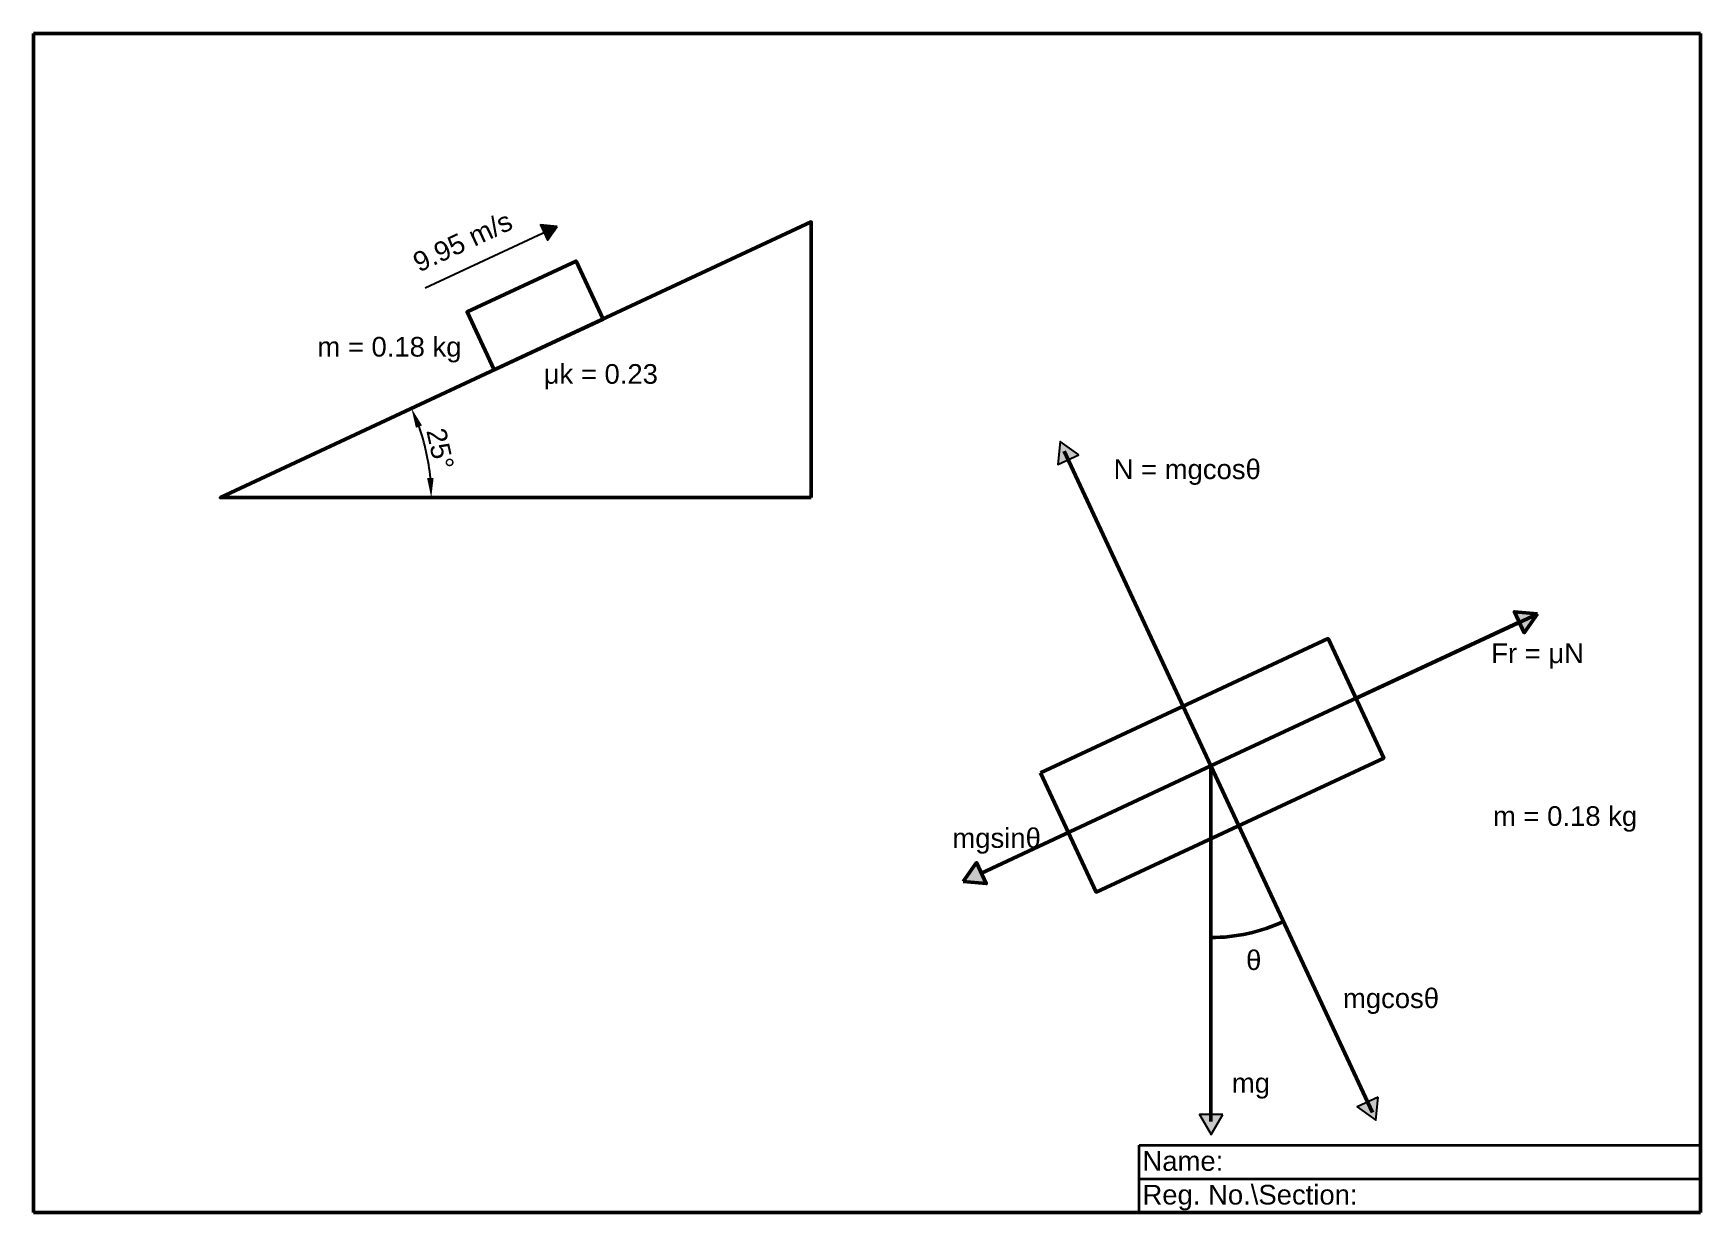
# Model space of a CAD drawing. Header units: millimetres. Extents: x 0 to 297, y 0 to 210.
import ezdxf

# ---------------------------------------------------------------- set-up
doc = ezdxf.new("R2010")
doc.units = ezdxf.units.MM
doc.header["$LTSCALE"] = 0.5
doc.header["$PDMODE"] = 3
doc.header["$PDSIZE"] = 5
doc.layers.add('FVnTV', color=3, linetype='Continuous', lineweight=50)
doc.layers.add('TrueLengthLines', color=5, linetype='Continuous', lineweight=35)
doc.styles.get("Standard").update_dxf_attribs({"font": 'arial.ttf'})
doc.dimstyles.new('ED', dxfattribs={"dimtxt": 3.5, "dimasz": 3.5, "dimexe": 0.25, "dimexo": 0.5, "dimgap": 0.75, "dimtad": 1, "dimdec": 0, "dimzin": 0, "dimdsep": 46, "dimtxsty": 'Standard', "dimcen": 0.09, "dimadec": 0, "dimazin": 0, "dimtfac": 1, "dimtdec": 0, "dimtofl": 0, "dimtmove": 0, "dimatfit": 3, "dimfxl": 1, "dimtolj": 1, "dimtzin": 0, "dimarcsym": 0})

# ---------------------------------------------------------------- blocks, each defined once
blk = doc.blocks.new('*D1')
at = {"color": 0, "lineweight": -2, "transparency": 16777216}
blk.add_arc((33.31, 127.33), 37.58, 5.3384, 19.6616, dxfattribs=at)
at = {"color": 0, "transparency": 16777216}
for points in [[(68.15, 139.75), (69.23, 140.19), (67.36, 143.21)], [(71.3, 130.85), (70.14, 130.8), (70.88, 127.33)]]:
    blk.add_solid(points, dxfattribs=at)
at = {"layer": 'Defpoints', "color": 0, "transparency": 16777216}
for p in [(138.58, 176.42), (70.49, 132.77), (33.31, 127.33), (33.31, 127.33), (138.58, 127.33)]:
    blk.add_point(p, dxfattribs=at)
at = {"color": 0, "transparency": 16777216, "insert": (72.47, 136.01), "char_height": 3.5, "attachment_point": 5, "rotation": 282.5}
blk.add_mtext('\\A1;25°', dxfattribs=at)

msp = doc.modelspace()

# ---------------------------------------------------------------- hatches: boundary and pattern name
at = {"true_color": 0x000000}
h = msp.add_hatch(color=18, dxfattribs=at)
h.dxf.hatch_style = 1
h.paths.add_polyline_path([(93.3, 175.63), (90.35, 175.89), (91.6, 173.2)])
h = msp.add_hatch(color=18, dxfattribs=at)
h.dxf.hatch_style = 1
h.paths.add_polyline_path([(186.26, 134.92), (182.92, 137.33), (182.5, 133.24)])
h.paths.add_polyline_path([(168.01, 62.34), (165.65, 58.96), (169.75, 58.6)])
h.paths.add_polyline_path([(211.87, 17.48), (207.75, 17.48), (209.81, 13.91)])
h.paths.add_polyline_path([(235.8, 18.87), (239.16, 16.49), (239.54, 20.59)])
h.paths.add_polyline_path([(267.93, 106.63), (263.83, 106.99), (265.57, 103.26)])

# ---------------------------------------------------------------- linework, layer by layer
at = {"color": 18, "true_color": 0x000000}
msp.add_line((69.77, 164.66), (92.45, 175.23), dxfattribs=at)
for points in [[(93.3, 175.63), (90.35, 175.89), (91.6, 173.2)], [(186.26, 134.92), (182.92, 137.33), (182.5, 133.24)], [(239.54, 20.59), (235.8, 18.87), (239.16, 16.49)], [(211.87, 17.48), (207.75, 17.48), (209.81, 13.91)]]:
    msp.add_lwpolyline(points, close=True, dxfattribs=at)
at = {"layer": 'FVnTV', "color": 18, "true_color": 0x000000}
for p, q in [((0, 0), (0, 210)), ((0, 210), (297, 210)), ((297, 0), (297, 210)), ((209.76, 79.55), (183.62, 135.6)), ((209.76, 79.55), (264.7, 105.13)), ((267.87, 106.6), (235.57, 91.54)), ((209.76, 79.55), (168.88, 60.47)), ((209.76, 16.25), (209.76, 79.55)), ((209.76, 79.55), (238.52, 17.86)), ((0, 0), (297, 0))]:
    msp.add_line(p, q, dxfattribs=at)
for points in [[(138.58, 127.33), (33.31, 127.33), (138.58, 176.42)], [(82.08, 150.07), (101.49, 159.12), (96.68, 169.45), (77.27, 160.4)], [(267.93, 106.63), (263.83, 106.99), (265.57, 103.26)], [(179.39, 78.33), (230.63, 102.23), (240.55, 80.96), (189.31, 57.07)], [(165.65, 58.96), (169.75, 58.6), (168.01, 62.34)]]:
    msp.add_lwpolyline(points, close=True, dxfattribs=at)
msp.add_arc((209.76, 79.55), 30.57, 270, 295, dxfattribs=at)
at = {"layer": 'TrueLengthLines', "color": 18, "true_color": 0x000000}
for p, q in [((197, 12), (297, 12)), ((197, 6), (197, 12)), ((197, 6), (297, 6)), ((197, 0), (197, 6))]:
    msp.add_line(p, q, dxfattribs=at)

# ---------------------------------------------------------------- texts
at = {"color": 18, "true_color": 0x000000}
msp.add_text('9.95 m/s', height=3.5, rotation=25, dxfattribs=at).set_placement((68.7, 167.39))
for s, p in [('m = 0.18 kg', (50.59, 152.44)), ('μk = 0.23', (90.91, 147.6)), ('N = mgcosθ', (192.43, 130.63)), ('Fr = μN', (259.69, 97.85)), ('m = 0.18 kg', (260.01, 68.87)), ('mgsinθ', (163.71, 64.96)), ('mgcosθ', (233.28, 36.43)), ('mg', (213.49, 21.35)), ('Name:', (197.57, 7.45)), ('Reg. No.\\Section:', (197.57, 1.45))]:
    msp.add_text(s, height=3.5, dxfattribs=at).set_placement(p)
at = {"layer": 'FVnTV', "color": 18, "true_color": 0x000000, "insert": (216.03, 46.71), "char_height": 3.5, "width": 2.3965, "attachment_point": 1}
msp.add_mtext('θ', dxfattribs=at)

# ---------------------------------------------------------------- dimensions: what is measured, and where the dimension line sits
at = {"color": 18, "true_color": 0x000000}
dim = msp.add_angular_dim_2l(base=(70.49, 132.77), line1=((33.31, 127.33), (138.58, 176.42)), line2=((138.58, 127.33), (33.31, 127.33)), dimstyle='ED', dxfattribs=at)
dim.commit()
dim.dimension.update_dxf_attribs({"geometry": '*D1', "text_midpoint": (72.47, 136.01)})

doc.saveas('drawing.dxf')
